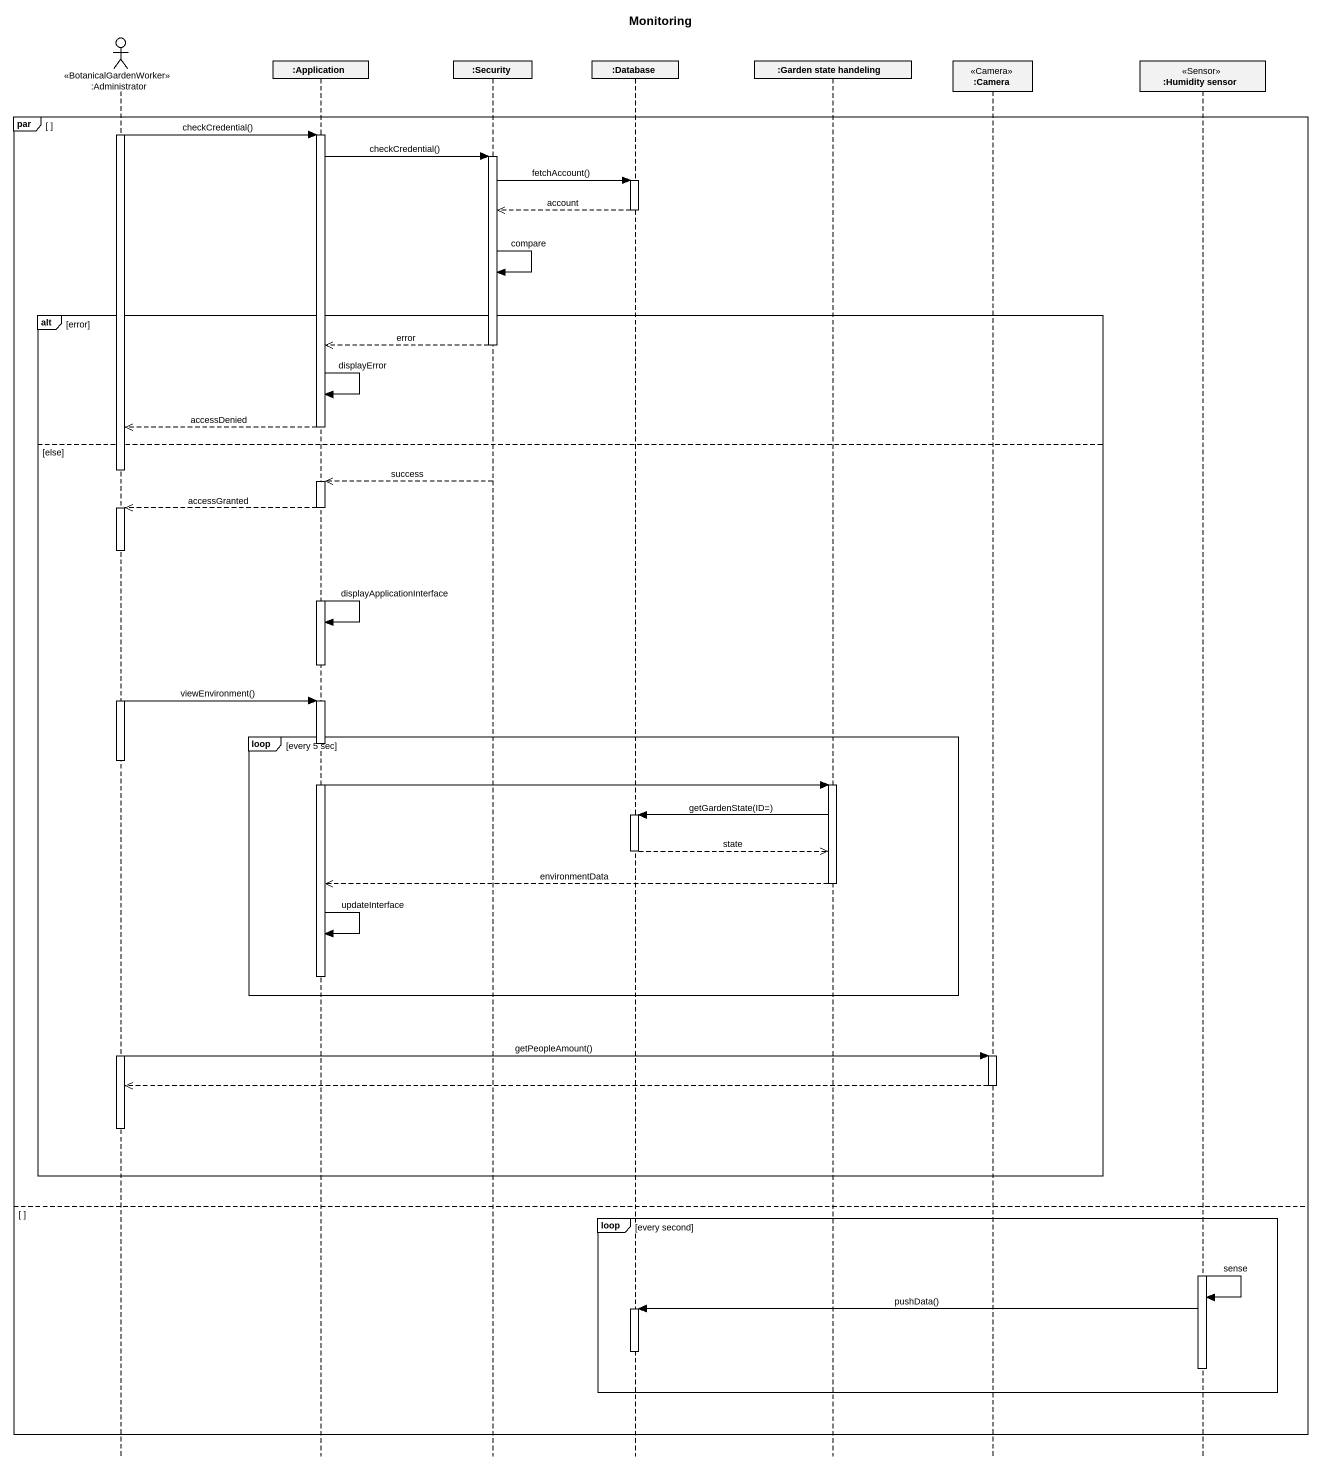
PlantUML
@startuml
title Monitoring
hide footbox
actor ":Administrator" as Administrator <<BotanicalGardenWorker>>
participant ":Application" as Application
participant ":Security" as Security
participant ":Database" as Database_
participant ":Garden state handeling" as Garden_state_handeling
participant ":Camera" as Camera <<Camera>>
participant ":Humidity sensor" as Humidity_sensor <<Sensor>>

par
  activate Administrator
  Administrator -> Application : checkCredential()
  activate Application
  Application -> Security : checkCredential()
  activate Security
  Security -> Database_ : fetchAccount()
  activate Database_
  Database_ -->> Security : account
  deactivate Database_
  Security -> Security : compare
  alt error
    Security -->> Application : error
    deactivate Security
    Application -> Application : displayError
    Application -->> Administrator : accessDenied
    deactivate Application
  else else
    deactivate Administrator
    Security -->> Application : success
    activate Application
    Application -->> Administrator : accessGranted
    activate Administrator
    deactivate Administrator
    Application -> Application : displayApplicationInterface
    deactivate Application
    activate Administrator
    Administrator -> Application : viewEnvironment()
    activate Application
    loop every 5 sec
      deactivate Administrator
      Application -> Garden_state_handeling
      activate Garden_state_handeling
      Garden_state_handeling -> Database_ : getGardenState(ID=)
      activate Database_
      Database_ -->> Garden_state_handeling : state
      deactivate Database_
      Garden_state_handeling -->> Application : environmentData
      deactivate Garden_state_handeling
      Application -> Application : updateInterface
      deactivate Application
    end
    activate Administrator
    Administrator -> Camera : getPeopleAmount()
    activate Camera
    Camera -->> Administrator
    deactivate Camera
    deactivate Administrator
  end
else
  loop every second
    activate Humidity_sensor
    Humidity_sensor -> Humidity_sensor : sense
    Humidity_sensor -> Database_ : pushData()
    activate Database_
    deactivate Database_
    deactivate Humidity_sensor
  end
end
@enduml
